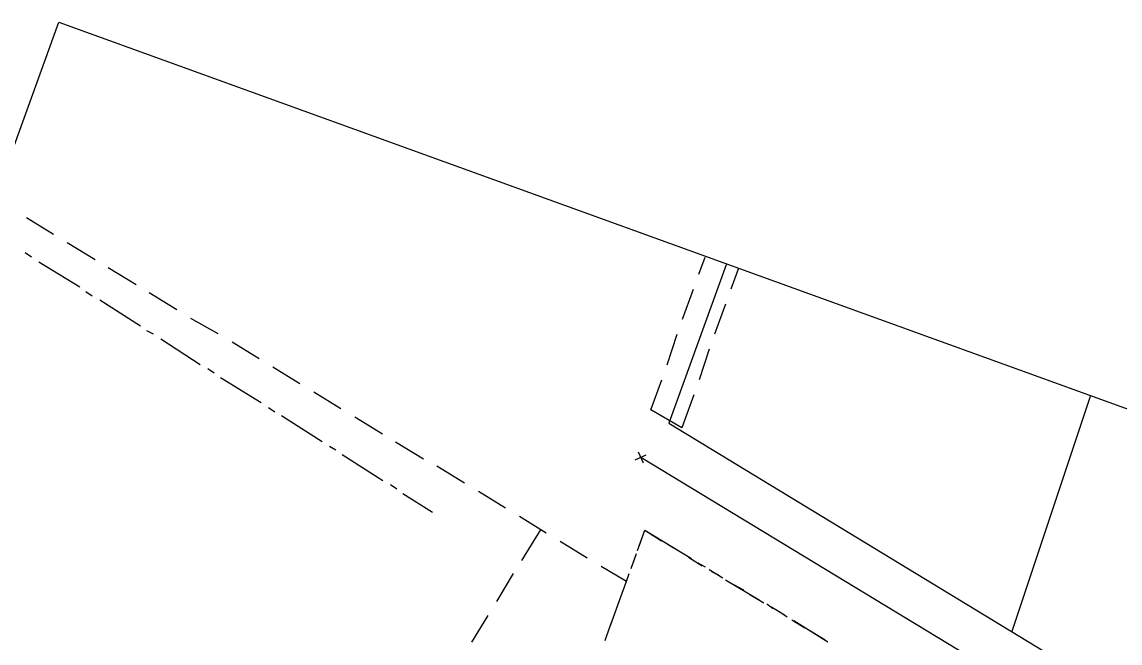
# Model space of a CAD drawing. Header units: feet. Extents: x 2484883 to 2491360, y 414166 to 419420.
# Drawn here: x 2486055 to 2487220, y 418762 to 419420 of the extents above; entities that cross this region are included whole.
import ezdxf

# ---------------------------------------------------------------- set-up
doc = ezdxf.new("R2010")
doc.units = ezdxf.units.FT
doc.layers.add('EXISTING_DETAIL', color=9, linetype='Continuous')
doc.layers.add('SITE_BASE', color=8, linetype='Continuous')

msp = doc.modelspace()

# ---------------------------------------------------------------- linework, layer by layer
at = {"layer": 'EXISTING_DETAIL'}
for p, q in [((2486065.6, 419170.9), (2486058.9, 419175.7)), ((2486116.7, 419139.2), (2486073.3, 419165.7)), ((2486130, 419129.5), (2486123.3, 419134.3)), ((2486181.1, 419097.8), (2486138.1, 419125.4)), ((2486194.8, 419089.2), (2486187.8, 419093)), ((2486244.5, 419056.9), (2486202.6, 419084)), ((2486259.3, 419047.9), (2486252.6, 419052.7)), ((2486309.3, 419016.6), (2486265.9, 419043.1)), ((2486323.7, 419006.6), (2486317, 419011.4)), ((2486373.7, 418975.3), (2486330.8, 419002.8)), ((2486388.5, 418966.3), (2486381.5, 418970.1)), ((2486438.2, 418933.9), (2486395.2, 418961.5)), ((2486453, 418925), (2486446.3, 418929.8)), ((2486491, 418900.4), (2486459.6, 418920.1)), ((2486702.8, 418844.2), (2486705.5, 418851.7)), ((2486772.3, 418846.8), (2486780.4, 418842.6)), ((2486787.1, 418837.8), (2486794.2, 418834.1)), ((2486697.1, 418828.3), (2486699.7, 418835.7)), ((2486801.9, 418828.9), (2486837.5, 418807.6)), ((2486679.7, 418780.4), (2486694, 418819.8)), ((2486845.6, 418803.4), (2486852.3, 418798.6)), ((2486859.4, 418794.9), (2486867.1, 418789.7)), ((2486874.2, 418785.9), (2486910.4, 418763.2)), ((2486674, 418764.5), (2486676.7, 418771.9))]:
    msp.add_line(p, q, dxfattribs=at)
msp.add_lwpolyline([(2486708.6, 418860.2), (2486716.3, 418881.5), (2486765.6, 418851.6)], dxfattribs=at)
at = {"layer": 'SITE_BASE'}
for p, q in [((2486088.7, 419195), (2486060.2, 419212.5)), ((2486133.1, 419168.1), (2486103.5, 419186)), ((2486773.6, 419153), (2486780.1, 419171.1)), ((2486176.5, 419141.6), (2486146.9, 419159.5)), ((2486815.2, 419158.4), (2486807.5, 419137.1)), ((2486219.8, 419115.1), (2486190.2, 419133)), ((2486756.3, 419105.2), (2486767.8, 419137.1)), ((2486801.8, 419121.2), (2486790.2, 419089.3)), ((2486263.5, 419089.7), (2486234.6, 419106.1)), ((2486740, 419056.9), (2486750.5, 419089.2)), ((2486306.9, 419063.2), (2486278.3, 419080.7)), ((2486784.4, 419073.3), (2486774, 419041)), ((2486350.2, 419036.7), (2486321.7, 419054.2)), ((2486393.6, 419010.2), (2486365, 419027.7)), ((2487188.6, 419023.4), (2487105.7, 418774.3)), ((2486438, 418983.3), (2486408.4, 419001.2)), ((2486481.3, 418956.8), (2486451.7, 418974.7)), ((2486709.1, 418964.7), (2486714.5, 418953.1)), ((2486706, 418956.2), (2486717.6, 418961.6)), ((2486711.8, 418958.9), (2490649.5, 416576.6)), ((2486525, 418931.4), (2486495.4, 418949.3)), ((2486568.4, 418904.9), (2486539.8, 418922.4)), ((2486611.7, 418878.4), (2486583.2, 418895.9)), ((2486585.6, 418849.3), (2486606.1, 418882.8)), ((2486655.1, 418851.9), (2486626.5, 418869.4)), ((2486741, 418866.5), (2486755.8, 418857.6)), ((2486701.7, 418841), (2486707.4, 418857)), ((2486762.4, 418852.8), (2486777.2, 418843.8)), ((2486696.7, 418827.2), (2486669.9, 418842.9)), ((2486784.3, 418840), (2486799.1, 418831.1)), ((2486559.1, 418806), (2486577, 418835.6)), ((2486692.8, 418816.6), (2486698.6, 418832.5)), ((2486805.8, 418826.3), (2486821, 418818.4)), ((2486827.6, 418813.5), (2486842.4, 418804.6)), ((2486684.4, 418793.2), (2486690.1, 418809.1)), ((2486532.6, 418762.7), (2486550.1, 418791.2)), ((2486850.6, 418800.4), (2486864.3, 418791.9)), ((2486675.5, 418768.7), (2486681.3, 418784.7)), ((2486872, 418786.7), (2486885.8, 418778.1)), ((2486893.9, 418773.9), (2486907.6, 418765.4))]:
    msp.add_line(p, q, dxfattribs=at)
for points in [[(2486094.4, 419420.2), (2491359.8, 417516.5), (2490148.3, 414165.8), (2484882.9, 416069.5), (2486094.4, 419420.2)], [(2486802.4, 419163), (2486741.7, 418995), (2487701.3, 418412.3), (2487827.9, 418792.3)], [(2486768.2, 419025.1), (2486755.5, 418990), (2486722.7, 419009), (2486734.3, 419041)], [(2486710.1, 418864.5), (2486716.3, 418881.5), (2486733.9, 418870.3)]]:
    msp.add_lwpolyline(points, dxfattribs=at)

doc.saveas('drawing.dxf')
